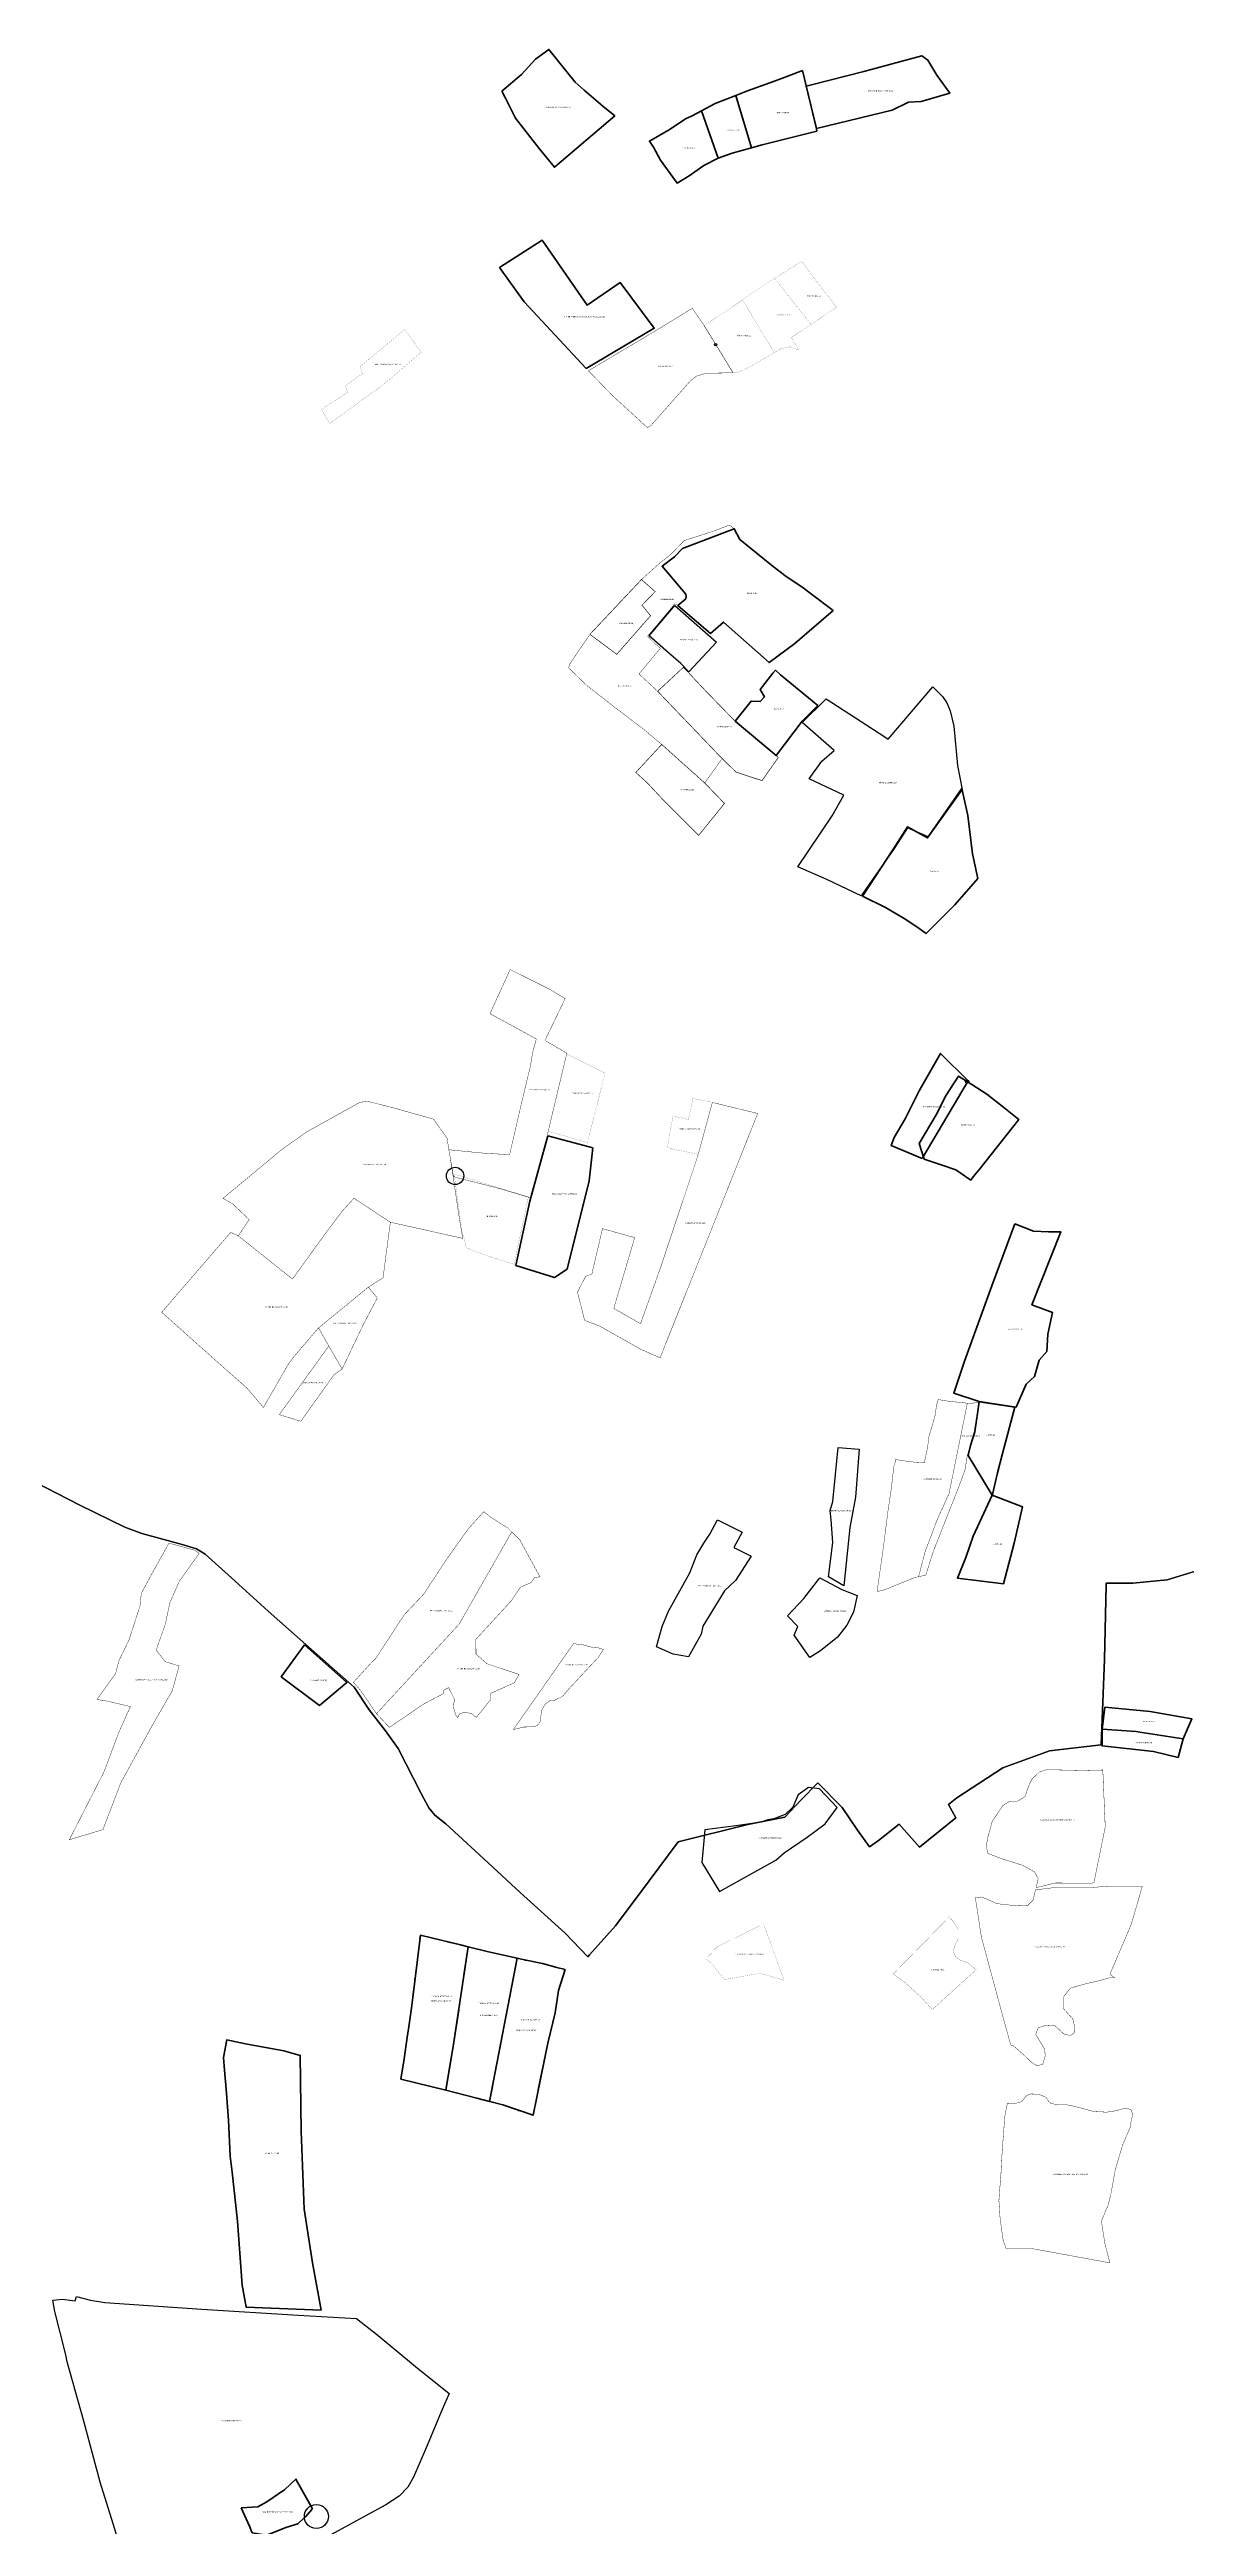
# Model space of a CAD drawing. Header units: metres. Extents: x 245125 to 394351, y 270578 to 4233311.
# Drawn here: x 268093 to 268980, y 4192723 to 4194654 of the extents above; entities that cross this region are included whole.
import ezdxf
from ezdxf.lldxf.tags import DXFTag

# ---------------------------------------------------------------- set-up
doc = ezdxf.new("R2010")
doc.units = ezdxf.units.M
for name, pattern in [('DASHDOT', [25.4, 12.7, -6.35, 0, -6.35]), ('Deck 03$0${ Rail Road }', [0]), ('SOLID_LINE', [0]), ('t-orio', [0.79, 0.5, -0.12, 0.05, -0.12])]:
    doc.linetypes.add(name, pattern=pattern)
for name, color, linetype in [('ASTOTA', 7, 'Continuous'), ('t-orio', 7, 't-orio'), ('topo2012', 144, 'Continuous'), ('topo2013', 66, 'Continuous'), ('topo2015', 137, 'Continuous'), ('topo2016', 36, 'Continuous'), ('topo2017', 2, 'Continuous'), ('topo2018', 5, 'Continuous'), ('topo2019', 6, 'Continuous'), ('topo2020', 3, 'Continuous'), ('topo2021', 4, 'Continuous'), ('topo2022', 30, 'Continuous')]:
    doc.layers.add(name, color=color, linetype=linetype)
doc.styles.get("Standard").update_dxf_attribs({"font": 'arial.ttf'})
tags = doc.linetypes.add('DASHDOT2', pattern=[0.5, 0.25, -0.125, 0, -0.125]).pattern_tags.tags
tags[10:11] = [DXFTag(74, 4), DXFTag(75, 0), DXFTag(340, '0'), DXFTag(46, 1.0), DXFTag(50, 0.0), DXFTag(44, 0.0), DXFTag(45, 0.0)]
tags[8:9] = [DXFTag(74, 4), DXFTag(75, 0), DXFTag(340, '0'), DXFTag(46, 1.0), DXFTag(50, 0.0), DXFTag(44, 0.0), DXFTag(45, 0.0)]
tags[6:7] = [DXFTag(74, 4), DXFTag(75, 0), DXFTag(340, '0'), DXFTag(46, 1.0), DXFTag(50, 0.0), DXFTag(44, 0.0), DXFTag(45, 0.0)]
tags[4:5] = [DXFTag(74, 4), DXFTag(75, 0), DXFTag(340, '0'), DXFTag(46, 1.0), DXFTag(50, 0.0), DXFTag(44, 0.0), DXFTag(45, 0.0)]
tags = doc.linetypes.add('DASHDOTX2', pattern=[2, 1, -0.5, 0, -0.5]).pattern_tags.tags
tags[10:11] = [DXFTag(74, 4), DXFTag(75, 0), DXFTag(340, '0'), DXFTag(46, 1.0), DXFTag(50, 0.0), DXFTag(44, 0.0), DXFTag(45, 0.0)]
tags[8:9] = [DXFTag(74, 4), DXFTag(75, 0), DXFTag(340, '0'), DXFTag(46, 1.0), DXFTag(50, 0.0), DXFTag(44, 0.0), DXFTag(45, 0.0)]
tags[6:7] = [DXFTag(74, 4), DXFTag(75, 0), DXFTag(340, '0'), DXFTag(46, 1.0), DXFTag(50, 0.0), DXFTag(44, 0.0), DXFTag(45, 0.0)]
tags[4:5] = [DXFTag(74, 4), DXFTag(75, 0), DXFTag(340, '0'), DXFTag(46, 1.0), DXFTag(50, 0.0), DXFTag(44, 0.0), DXFTag(45, 0.0)]
tags = doc.linetypes.add('HIDDEN', pattern=[0.375, 0.25, -0.125]).pattern_tags.tags
tags[6:7] = [DXFTag(74, 4), DXFTag(75, 0), DXFTag(340, '0'), DXFTag(46, 1.0), DXFTag(50, 0.0), DXFTag(44, 0.0), DXFTag(45, 0.0)]
tags[4:5] = [DXFTag(74, 4), DXFTag(75, 0), DXFTag(340, '0'), DXFTag(46, 1.0), DXFTag(50, 0.0), DXFTag(44, 0.0), DXFTag(45, 0.0)]

msp = doc.modelspace()

# ---------------------------------------------------------------- linework, layer by layer
at = {"color": 1}
msp.add_line((268586.9, 4194265), (268623.1, 4194278.6), dxfattribs=at)
msp.add_line((268762.3, 4194047.8), (268751.3, 4194030.7))
at = {"color": 137, "linetype": 'DASHDOTX2', "lineweight": 60, "ltscale": 5}
msp.add_lwpolyline([(268804.7, 4194077.8), (268778, 4194039.2), (268762.3, 4194047.8), (268751.3, 4194030.7), (268727.2, 4193993.8), (268745.1, 4193985.1), (268759.6, 4193976.3), (268769.6, 4193970), (268776.8, 4193964.7), (268799.1, 4193987.1), (268817.2, 4194007.6), (268813.1, 4194026.8), (268809.4, 4194056.7), (268804.7, 4194077.8), (268778, 4194039.2), (268762.3, 4194047.8), (268751.3, 4194030.7), (268727.2, 4193993.8)], dxfattribs=at)
at = {"color": 5, "linetype": 'ByBlock', "lineweight": 53, "ltscale": 5, "flags": 128}
msp.add_lwpolyline([(268367.2, 4193071.4), (268402.4, 4193062.8), (268408, 4193097), (268419.9, 4193174.6), (268412.7, 4193176.5), (268391.2, 4193181.5), (268382.5, 4193183.6), (268375.8, 4193128.9), (268374, 4193116), (268372.3, 4193103.8), (268370, 4193087.2)], close=True, dxfattribs=at)
at = {"color": 5, "linetype": 'DASHDOT', "lineweight": 53, "ltscale": 5, "flags": 128}
for points in [[(268367.2, 4193071.4), (268402.4, 4193062.8), (268408, 4193097), (268419.9, 4193174.6), (268412.7, 4193176.5), (268391.2, 4193181.5), (268382.5, 4193183.6), (268375.8, 4193128.9), (268374, 4193116), (268372.3, 4193103.8), (268370, 4193087.2)], [(268402.4, 4193062.8), (268408, 4193097), (268419.9, 4193174.6), (268435.7, 4193170.8), (268458, 4193165.7), (268436.4, 4193054.1), (268426.5, 4193056.6)]]:
    msp.add_lwpolyline(points, close=True, dxfattribs=at)
at = {"layer": 'ASTOTA', "color": 253, "linetype": 'HIDDEN', "ltscale": 300}
for points in [[(268081.7, 4193537.2), (268117.1, 4193519), (268152.2, 4193501.9), (268165.3, 4193497), (268196.8, 4193488.4), (268208, 4193484.9), (268214.8, 4193480.8), (268235.3, 4193462.3), (268263.9, 4193436.4), (268288.9, 4193414.3), (268330.9, 4193377.2), (268342.5, 4193359.5), (268355.2, 4193343), (268365.1, 4193329.2), (268383.1, 4193294.2), (268389.1, 4193283.1), (268393.8, 4193277.3), (268402.3, 4193270.4), (268431.9, 4193243.3), (268460.3, 4193217), (268495.4, 4193185.2), (268513.1, 4193166.8), (268514.4, 4193168.3), (268534.6, 4193190.9), (268560.9, 4193226.2), (268583.5, 4193256.5), (268637.9, 4193270.1), (268666.7, 4193275.8), (268679.2, 4193289), (268692.3, 4193302.5), (268711.3, 4193283.3), (268723.4, 4193265.5), (268732.8, 4193252.7), (268739.7, 4193257.6), (268755.8, 4193270.2), (268771.8, 4193252.3), (268800.1, 4193275.3), (268794.3, 4193285.5), (268800.9, 4193290.7), (268836.6, 4193314.2), (268873.1, 4193327.5), (268913.4, 4193332.1), (268915.9, 4193398.7), (268917.3, 4193456.6), (268917.3, 4193458.1), (268938.1, 4193458.2), (268964.7, 4193460.8), (268986.8, 4193467.6)], [(268986.8, 4193467.6), (268964.7, 4193460.8), (268938.1, 4193458.2), (268917.3, 4193458.1), (268917.3, 4193456.6), (268915.9, 4193398.7), (268913.4, 4193332.1), (268873.1, 4193327.5), (268836.6, 4193314.2), (268800.9, 4193290.7), (268794.3, 4193285.5), (268800.1, 4193275.3), (268771.8, 4193252.3), (268755.8, 4193270.2), (268739.7, 4193257.6), (268732.8, 4193252.7), (268723.4, 4193265.5), (268711.3, 4193283.3), (268692.3, 4193302.5), (268679.2, 4193289), (268666.7, 4193275.8), (268637.9, 4193270.1), (268583.5, 4193256.5), (268560.9, 4193226.2), (268534.6, 4193190.9), (268514.4, 4193168.3), (268513.1, 4193166.8), (268495.4, 4193185.2), (268460.3, 4193217), (268431.9, 4193243.3), (268402.3, 4193270.4), (268393.8, 4193277.3), (268389.1, 4193283.1), (268383.1, 4193294.2), (268365.1, 4193329.2), (268355.2, 4193343), (268342.5, 4193359.5), (268330.9, 4193377.2), (268288.9, 4193414.3), (268263.9, 4193436.4), (268235.3, 4193462.3), (268214.8, 4193480.8), (268208, 4193484.9), (268196.8, 4193488.4), (268165.3, 4193497), (268152.2, 4193501.9), (268117.1, 4193519), (268081.7, 4193537.2)], [(268081.7, 4193537.2), (268117.1, 4193519), (268152.2, 4193501.9), (268165.3, 4193497), (268196.8, 4193488.4), (268208, 4193484.9), (268214.8, 4193480.8), (268235.3, 4193462.3), (268263.9, 4193436.4), (268288.9, 4193414.3), (268330.9, 4193377.2), (268342.5, 4193359.5), (268355.2, 4193343), (268365.1, 4193329.2), (268383.1, 4193294.2), (268389.1, 4193283.1), (268393.8, 4193277.3), (268402.3, 4193270.4), (268431.9, 4193243.3), (268460.3, 4193217), (268495.4, 4193185.2), (268513.1, 4193166.8), (268514.4, 4193168.3), (268534.6, 4193190.9), (268560.9, 4193226.2), (268583.5, 4193256.5), (268637.9, 4193270.1), (268666.7, 4193275.8), (268679.2, 4193289), (268692.3, 4193302.5), (268711.3, 4193283.3), (268723.4, 4193265.5), (268732.8, 4193252.7), (268739.7, 4193257.6), (268755.8, 4193270.2), (268771.8, 4193252.3), (268800.1, 4193275.3), (268794.3, 4193285.5), (268800.9, 4193290.7), (268836.6, 4193314.2), (268873.1, 4193327.5), (268913.4, 4193332.1), (268915.9, 4193398.7), (268917.3, 4193456.6), (268917.3, 4193458.1), (268938.1, 4193458.2), (268964.7, 4193460.8), (268986.8, 4193467.6)]]:
    msp.add_lwpolyline(points, dxfattribs=at)
at = {"layer": 'topo2012', "color": 144, "linetype": 'HIDDEN', "lineweight": 40, "ltscale": 3}
msp.add_lwpolyline([(268773.7, 4193789.4), (268749.7, 4193799.4), (268751.9, 4193805.6), (268760.4, 4193820.1), (268771.4, 4193842.1), (268788.1, 4193871.2), (268809.6, 4193849.9), (268773.7, 4193789.4)], dxfattribs=at)
at = {"layer": 'topo2012', "color": 1}
msp.add_circle((268808.8, 4193849.3), 1.29, dxfattribs=at)
at = {"layer": 'topo2013', "color": 66, "linetype": 'DASHDOT2', "lineweight": 80, "ltscale": 5}
msp.add_lwpolyline([(268446.1, 4194621.5), (268461.3, 4194634.6), (268472.4, 4194646.5), (268482.7, 4194654), (268503.3, 4194628.5), (268510.2, 4194622.4), (268524.8, 4194609.8), (268534.1, 4194602.2), (268487, 4194562.2), (268475.2, 4194576.9), (268456.7, 4194600.4), (268448.9, 4194616)], close=True, dxfattribs=at)
at = {"layer": 'topo2015', "color": 137}
msp.add_line((268628, 4194130.2), (268640.3, 4194146), dxfattribs=at)
at = {"layer": 'topo2015', "color": 137, "linetype": 'HIDDEN', "lineweight": 40, "ltscale": 4}
for points in [[(268586.9, 4194265), (268623.1, 4194278.6), (268627.3, 4194280.3), (268631.7, 4194272), (268656.4, 4194251.9), (268666.7, 4194243.9), (268681, 4194234.2), (268686.3, 4194230.1), (268704.3, 4194216.6), (268674.4, 4194190.9), (268654.4, 4194175.9), (268618.9, 4194207.5), (268608.6, 4194198.7), (268583.2, 4194220.6), (268589.4, 4194225.7), (268589.8, 4194227.6), (268589.5, 4194229.3), (268571, 4194251.1), (268580.7, 4194258.3), (268586.9, 4194265), (268623.1, 4194278.6)], [(268659.3, 4194170.1), (268657.4, 4194167.8), (268647.5, 4194155.1), (268650.8, 4194149.2), (268647.4, 4194145.5), (268640.3, 4194146), (268628, 4194130.2), (268660, 4194103.4), (268680.2, 4194130.3), (268692.4, 4194142.5), (268663.3, 4194166.4), (268659.3, 4194170.1)]]:
    msp.add_lwpolyline(points, dxfattribs=at)
at = {"layer": 'topo2015', "color": 137, "linetype": 'DASHDOTX2', "lineweight": 60, "ltscale": 5}
msp.add_lwpolyline([(268776.8, 4193964.7), (268769.6, 4193970), (268759.6, 4193976.3), (268745.1, 4193985.1), (268727.2, 4193993.8), (268751.3, 4194030.7), (268762.3, 4194047.8), (268778, 4194039.2), (268804.7, 4194077.8), (268809.4, 4194056.7), (268813.1, 4194026.8), (268817.2, 4194007.6), (268799.1, 4193987.1), (268776.8, 4193964.7)], dxfattribs=at)
at = {"layer": 'topo2015', "color": 137, "linetype": 'DASHDOT2', "lineweight": 60, "ltscale": 7}
msp.add_lwpolyline([(268914.2, 4193344.4), (268914, 4193331.3), (268954.2, 4193326.8), (268973.3, 4193322.3), (268977.2, 4193336.7), (268943.4, 4193342), (268940.6, 4193342.4), (268914.2, 4193344.4)], dxfattribs=at)
at = {"layer": 'topo2016', "color": 36, "lineweight": 40}
msp.add_lwpolyline([(268444.2, 4194484), (268477.4, 4194505.2), (268512.5, 4194454.7), (268538.4, 4194472.2), (268564.8, 4194436.6), (268511.9, 4194405.3), (268463.4, 4194457.3), (268444.2, 4194484)], dxfattribs=at)
at = {"layer": 'topo2016', "color": 36, "linetype": 'HIDDEN', "lineweight": 40, "ltscale": 4}
msp.add_lwpolyline([(268292.1, 4193410.1), (268274, 4193385.2), (268303.9, 4193362.9), (268325.3, 4193380.6), (268292.1, 4193410.1)], dxfattribs=at)
at = {"layer": 'topo2016', "color": 36, "linetype": 'SOLID_LINE'}
msp.add_polyline3d([(268292.5, 4193409.8, 70.1), (268292.1, 4193410.1, 70.1), (268292.1, 4193410.1, 70.1), (268274, 4193385.2, 69.5), (268303.9, 4193362.9, 70.3), (268325.3, 4193380.6, 70.6), (268324.8, 4193381, 70.6)], dxfattribs=at)
msp.add_polyline3d([(268292.1, 4193410.1, 70.1), (268274, 4193385.2, 69.5), (268303.9, 4193362.9, 70.3), (268325.3, 4193380.6, 70.6), (268292.1, 4193410.1, 70.1)], close=True, dxfattribs=at)
at = {"layer": 'topo2017', "color": 2, "linetype": 'DASHDOT', "lineweight": 53, "ltscale": 5, "flags": 128}
msp.add_lwpolyline([(268367.2, 4193071.4), (268402.4, 4193062.8), (268426.5, 4193056.6), (268446.7, 4193051.3), (268470.4, 4193043.3), (268481.8, 4193099.4), (268487.5, 4193123.1), (268490.3, 4193140.6), (268495.3, 4193156.9), (268489, 4193158.4), (268477.7, 4193161.7), (268463.6, 4193164.4), (268435.7, 4193170.8), (268419.9, 4193174.6), (268412.7, 4193176.5), (268391.2, 4193181.5), (268382.5, 4193183.6), (268375.8, 4193128.9), (268374, 4193116), (268372.3, 4193103.8), (268370, 4193087.2)], close=True, dxfattribs=at)
at = {"layer": 'topo2018', "color": 5, "linetype": 'DASHDOT2', "lineweight": 60, "ltscale": 0.3}
for points in [[(268775.4, 4193788.8), (268789.3, 4193784.1), (268800, 4193780.5), (268811.6, 4193772.5), (268813.6, 4193775.1), (268818.7, 4193781.2), (268849, 4193819.7), (268837.4, 4193829), (268824.2, 4193839.5), (268812.6, 4193846.9), (268802.1, 4193853.6), (268792.5, 4193838.6), (268784.6, 4193823.3), (268771.5, 4193800.9)], [(268305.1, 4192891.2), (268246.7, 4192893.6), (268243.6, 4192910.9), (268240, 4192960.6), (268235.8, 4192998.9), (268234.3, 4193011.5), (268232.9, 4193039.4), (268231.2, 4193063.5), (268229.7, 4193078.4), (268228.9, 4193088.2), (268231.6, 4193102), (268246.2, 4193099), (268276.1, 4193093.6), (268288.8, 4193089.9), (268289.5, 4193031), (268291.8, 4192970.1), (268298.4, 4192928.2), (268303.7, 4192899.8)], [(268242.7, 4192737.3), (268249.4, 4192722.8), (268251, 4192718.1), (268251.4, 4192717.7), (268262.7, 4192715.9), (268277.7, 4192721.8), (268287, 4192724.8), (268288.1, 4192725.7), (268293.3, 4192730.4), (268297.8, 4192736), (268298.4, 4192736.4), (268285.5, 4192759.6), (268276.8, 4192751.5), (268262.9, 4192741.9), (268255.9, 4192738)]]:
    msp.add_lwpolyline(points, close=True, dxfattribs=at)
at = {"layer": 'topo2018', "color": 5, "linetype": 'DASHDOT2', "lineweight": 60, "ltscale": 5, "flags": 128}
for points in [[(268845.9, 4193738.4), (268860.5, 4193732.5), (268872.3, 4193732.2), (268881.9, 4193732), (268859.3, 4193675.3), (268875.4, 4193669.2), (268871.7, 4193652.2), (268871, 4193638.9), (268864.9, 4193632.1), (268861.3, 4193619.4), (268854.8, 4193613.3), (268847, 4193595.3), (268818.3, 4193599.7), (268798.4, 4193606.2), (268806.7, 4193631.2), (268828.1, 4193689.9)], [(268809.5, 4193557.7), (268811.5, 4193565.4), (268814.9, 4193576.2), (268818.1, 4193599.5), (268846, 4193595.5), (268836.5, 4193559.4), (268832.6, 4193544.3), (268828.6, 4193527.2), (268828.4, 4193526.7)], [(268828.4, 4193526.7), (268852.1, 4193517.6), (268845.5, 4193489.3), (268837.1, 4193457.7), (268801.2, 4193462.1), (268807.9, 4193478.2), (268813.4, 4193494.9)]]:
    msp.add_lwpolyline(points, close=True, dxfattribs=at)
at = {"layer": 'topo2018', "color": 5, "const_width": 0.3, "flags": 128}
msp.add_lwpolyline([(268186.5, 4193489.4), (268207, 4193483.7), (268210, 4193481.4), (268194.4, 4193459.3), (268187.2, 4193442.9), (268183.7, 4193426.4), (268176.5, 4193406), (268183.4, 4193397.1), (268194.4, 4193393.6), (268189, 4193374.1), (268173.7, 4193347.7), (268163.9, 4193329.8), (268151.4, 4193307), (268149, 4193302.7), (268135, 4193266), (268108.8, 4193258.1), (268135.6, 4193310.6), (268136.7, 4193313.4), (268147.7, 4193342.6), (268156.4, 4193361.9), (268138.9, 4193366.1), (268130.3, 4193367.5), (268139.6, 4193380.3), (268144.9, 4193387.8), (268147.5, 4193397.7), (268155.4, 4193414.1), (268164, 4193440.7), (268164.9, 4193450.2), (268172.9, 4193465)], close=True, dxfattribs=at)
at = {"layer": 'topo2018', "color": 5, "linetype": 'Deck 03$0${ Rail Road }', "lineweight": 53, "ltscale": 5, "flags": 128}
msp.add_lwpolyline([(268367.2, 4193071.4), (268402.4, 4193062.8), (268426.5, 4193056.6), (268446.7, 4193051.3), (268470.4, 4193043.3), (268481.8, 4193099.4), (268487.5, 4193123.1), (268490.3, 4193140.6), (268495.3, 4193156.9), (268489, 4193158.4), (268477.7, 4193161.7), (268463.6, 4193164.4), (268435.7, 4193170.8), (268419.9, 4193174.6), (268412.7, 4193176.5), (268391.2, 4193181.5), (268382.5, 4193183.6), (268375.8, 4193128.9), (268374, 4193116), (268372.3, 4193103.8), (268370, 4193087.2)], close=True, dxfattribs=at)
at = {"layer": 'topo2018', "color": 5, "linetype": 'Continuous', "lineweight": 53, "ltscale": 5, "flags": 128}
msp.add_lwpolyline([(268402.4, 4193062.8), (268408, 4193097), (268419.9, 4193174.6), (268435.7, 4193170.8), (268458, 4193165.7), (268436.4, 4193054.1), (268426.5, 4193056.6)], close=True, dxfattribs=at)
at = {"layer": 'topo2018', "color": 1}
msp.add_circle((268301.4, 4192730.4), 9.36, dxfattribs=at)
at = {"layer": 'topo2019', "color": 6, "lineweight": 70, "flags": 128}
for points in [[(268683.4, 4194625.4), (268686.4, 4194626.1), (268728.3, 4194636.8), (268731.2, 4194637.5), (268773.4, 4194649.1), (268778.2, 4194645.7), (268785.3, 4194633.9), (268795.2, 4194620), (268772.9, 4194613.4), (268763.2, 4194613), (268750.3, 4194606.8), (268691.3, 4194592.4), (268684.6, 4194620.2)], [(268482, 4193807), (268516.9, 4193797.6), (268514.1, 4193771.9), (268497, 4193703.1), (268487, 4193696.6), (268456.9, 4193705.9), (268467.8, 4193755.9)]]:
    msp.add_lwpolyline(points, close=True, dxfattribs=at)
at = {"layer": 'topo2019', "color": 6, "lineweight": 60, "flags": 128}
for points in [[(268680.5, 4194637.6), (268691.3, 4194592.2), (268691.6, 4194590.4), (268648.9, 4194579.6), (268640.7, 4194577.3), (268628.6, 4194618.2), (268628.6, 4194618.2), (268637.6, 4194621.7), (268655.1, 4194628.1), (268666.9, 4194632.5), (268680.5, 4194637.6)], [(268601.8, 4194606.2), (268614.7, 4194569.2), (268603.5, 4194563.5), (268592.2, 4194555.5), (268582.7, 4194549.9), (268569.7, 4194567.8), (268564.4, 4194577.8), (268561.1, 4194582.6), (268569.1, 4194587.2), (268577.4, 4194592), (268589.3, 4194599.9), (268594.5, 4194602.2), (268601.8, 4194606.2)], [(268628.6, 4194618.2), (268640.7, 4194577.3), (268625.7, 4194573.1), (268614.7, 4194569.2), (268614.7, 4194569.2), (268601.8, 4194606.2), (268601.8, 4194606.2), (268601.8, 4194606.2), (268601.8, 4194606.2), (268612.4, 4194611.9), (268628.6, 4194618.2)]]:
    msp.add_lwpolyline(points, dxfattribs=at)
at = {"layer": 'topo2019', "color": 6, "ltscale": 2, "const_width": 0.1}
msp.add_lwpolyline([(268658.7, 4194475.6), (268679.8, 4194488.7), (268705.1, 4194455.3), (268707, 4194452.9), (268687, 4194439.7), (268658.7, 4194475.6)], dxfattribs=at)
for points in [[(268633.7, 4194458.9), (268658.7, 4194475.6), (268687, 4194439.7), (268671.8, 4194429.5), (268677.5, 4194419.8), (268673.1, 4194421.3), (268670.6, 4194422.2), (268663.5, 4194420.7), (268662.3, 4194419.9), (268658.5, 4194417.7)], [(268603.6, 4194438.6), (268632.5, 4194458), (268633.7, 4194458.9), (268658.5, 4194417.7), (268639.2, 4194406.4), (268630.5, 4194402.3), (268626.3, 4194401.7)]]:
    msp.add_lwpolyline(points, close=True, dxfattribs=at)
at = {"layer": 'topo2019', "color": 6, "linetype": 't-orio', "lineweight": 40, "ltscale": 5, "const_width": 0.3}
msp.add_lwpolyline([(268513.5, 4194403.5), (268566.1, 4194434.8), (268594.5, 4194452.2), (268604, 4194438.5), (268626.4, 4194401.9), (268605.4, 4194401.6), (268598, 4194399.4), (268593.2, 4194395.8), (268562, 4194360.5), (268559.4, 4194359.3), (268532.5, 4194383.9)], close=True, dxfattribs=at)
at = {"layer": 'topo2019', "color": 6, "ltscale": 2, "const_width": 0.1, "flags": 128}
msp.add_lwpolyline([(268370.4, 4194435.7), (268335.7, 4194407), (268337.2, 4194401.2), (268324.2, 4194392), (268325.8, 4194386.6), (268305.4, 4194373.5), (268311.8, 4194362.1), (268338.9, 4194382.2), (268353.9, 4194392.8), (268383.1, 4194418)], close=True, dxfattribs=at)
at = {"layer": 'topo2019', "color": 6, "ltscale": 5}
for points, const_width in [([(268623.5, 4194283.2), (268627.3, 4194280.3), (268623.1, 4194278.6), (268586.9, 4194265), (268580.7, 4194258.3), (268571, 4194251.1), (268589.5, 4194229.3), (268589.8, 4194227.6), (268589.4, 4194225.7), (268583.2, 4194220.6), (268580.9, 4194221.7), (268559.7, 4194196.6), (268565, 4194191.1), (268569.7, 4194187.2), (268553, 4194167.1), (268567.5, 4194153.6), (268617.8, 4194101.1), (268604.2, 4194082.1), (268570.7, 4194112.1), (268556.9, 4194123.7), (268531.6, 4194143), (268512.4, 4194158), (268498.3, 4194171.6), (268498.5, 4194174.2), (268514.7, 4194198), (268535.6, 4194182.4), (268562, 4194212.5), (268555.3, 4194220.7), (268565.6, 4194231.3), (268554.9, 4194240.7), (268568.9, 4194253.3), (268578.1, 4194260.6), (268588.2, 4194271.1), (268610.1, 4194278.1)], 0.3), ([(268554.9, 4194240.7), (268565.6, 4194231.3), (268555.3, 4194220.7), (268562, 4194212.5), (268535.6, 4194182.4), (268514.7, 4194198), (268554.9, 4194240.7)], 0.5), ([(268587.6, 4194172.3), (268605.7, 4194153.1), (268628, 4194130.2), (268661.6, 4194102), (268661.6, 4194102), (268648.9, 4194083.9), (268628.6, 4194090.6), (268617.8, 4194101.1), (268567.5, 4194153.6)], 0.5), ([(268570.7, 4194112.1), (268604.2, 4194082.1), (268619.6, 4194066.1), (268599.5, 4194041.2), (268572.3, 4194068.4), (268559.3, 4194082.3), (268550.5, 4194090.3), (268570.7, 4194112.1)], 0.5)]:
    msp.add_lwpolyline(points, close=True, dxfattribs=dict(at, const_width=const_width))
at = {"layer": 'topo2019', "color": 6, "linetype": 'ByBlock', "ltscale": 2}
msp.add_lwpolyline([(268591.9, 4194168.7), (268585.5, 4194175.3), (268576.1, 4194183.5), (268561, 4194196.8), (268581, 4194220.4), (268613.5, 4194191.8)], close=True, dxfattribs=at)
at = {"layer": 'topo2019', "color": 6, "ltscale": 2}
for points in [[(268782.1, 4194157.1), (268789.6, 4194149.4), (268793.1, 4194144.5), (268795.6, 4194138.3), (268798.4, 4194126.4), (268801.4, 4194095.7), (268805, 4194077), (268778.4, 4194040), (268762.3, 4194047.2), (268752, 4194031.1), (268726.2, 4193994.2), (268699.5, 4194006.7), (268676.8, 4194016.6), (268703.7, 4194056.6), (268712.7, 4194072.6), (268685.7, 4194085.3), (268695.6, 4194099), (268705.2, 4194107.5), (268680.3, 4194129.3), (268699, 4194147.6), (268744.7, 4194118), (268747.3, 4194116.2)], [(268700.6, 4193463.1), (268704, 4193489.9), (268702.8, 4193507.5), (268702.1, 4193514.7), (268704.2, 4193521.8), (268708.3, 4193564), (268724.7, 4193562.6), (268721.7, 4193525.2), (268717.3, 4193501.5), (268712.7, 4193456.1)], [(268614.3, 4193507.6), (268633.4, 4193497.9), (268627, 4193486.1), (268640.4, 4193479.2), (268628.2, 4193460.3), (268619.6, 4193452.3), (268602.7, 4193424.6), (268601.4, 4193418.5), (268591.6, 4193400.8), (268579.5, 4193402.9), (268566.7, 4193408.6), (268571.1, 4193424.3), (268575.9, 4193436.4), (268592.5, 4193466.3), (268598, 4193480.2), (268603.6, 4193489.4), (268608.2, 4193496.3), (268614.3, 4193507.6)], [(268686.2, 4193400.1), (268673.9, 4193417.7), (268676.8, 4193424.5), (268668.7, 4193432.8), (268681.5, 4193446.3), (268694, 4193462.3), (268711, 4193453.1), (268723, 4193448.5), (268720.1, 4193435.5), (268715, 4193425.3), (268707.7, 4193416.1), (268694.6, 4193405.4)], [(268604.2, 4193265.8), (268601.9, 4193240.3), (268615.8, 4193217.8), (268659.7, 4193242.1), (268666.1, 4193248), (268684, 4193260), (268698.2, 4193270.4), (268707.4, 4193283.2), (268693.6, 4193297.8), (268685, 4193298.8), (268685, 4193298.8), (268677.1, 4193293.2), (268672.9, 4193283.6), (268667, 4193277.7), (268658.1, 4193274.3), (268653.4, 4193273.6), (268648.1, 4193271.9), (268628.4, 4193268.9)]]:
    msp.add_lwpolyline(points, close=True, dxfattribs=at)
at = {"layer": 'topo2019', "color": 6, "lineweight": 30, "const_width": 0.3}
msp.add_lwpolyline([(268452.5, 4193936.6), (268483.1, 4193921.4), (268495.4, 4193914), (268480.3, 4193882.7), (268480.4, 4193880.9), (268496.7, 4193871.4), (268482, 4193809.8), (268481.3, 4193806.9), (268468.8, 4193758.5), (268445.5, 4193765.5), (268408.4, 4193775.1), (268404.7, 4193796.1), (268432.3, 4193793.4), (268452.1, 4193792.3), (268461.1, 4193831.3), (268468.4, 4193861.8), (268469.9, 4193871.3), (268472.9, 4193882.5), (268456.8, 4193891.3), (268439.6, 4193900.7), (268436.8, 4193902.2)], close=True, dxfattribs=at)
at = {"layer": 'topo2019', "color": 6, "ltscale": 20}
for points, const_width in [([(268496.6, 4193870.8), (268526.5, 4193855.9), (268512.8, 4193801.7), (268482.2, 4193810.6)], 0.1), ([(268840.2, 4193052.7), (268845.3, 4193052.1), (268851.5, 4193054), (268855.1, 4193058.7), (268858.5, 4193059.9), (268864.6, 4193059.7), (268870.5, 4193057.2), (268872.1, 4193054.3), (268874.3, 4193052.4), (268879.4, 4193051.6), (268885.1, 4193051.7), (268893.3, 4193050.1), (268907.4, 4193046.2), (268917.7, 4193045.7), (268925.5, 4193046.9), (268931.5, 4193048.7), (268936.5, 4193047.9), (268937.9, 4193043.9), (268936.2, 4193036.6), (268936.6, 4193035.3), (268930, 4193020), (268924.4, 4193001.2), (268921.1, 4192982.9), (268918.7, 4192973), (268913.5, 4192960.8), (268916.1, 4192943.9), (268920.1, 4192928.2), (268858.5, 4192939.5), (268839.2, 4192939.5), (268836.9, 4192945.7), (268834.5, 4192963), (268833.6, 4192976.9), (268835.2, 4192998.1), (268836, 4193012.8), (268838.2, 4193042.7)], 0.3)]:
    msp.add_lwpolyline(points, close=True, dxfattribs=dict(at, const_width=const_width))
at = {"layer": 'topo2019', "color": 6}
for points, const_width in [([(268240.5, 4193729), (268249.1, 4193741.7), (268236.1, 4193753.9), (268228.6, 4193758.2), (268275, 4193796.7), (268294, 4193810.1), (268335.4, 4193833.1), (268341.6, 4193833.8), (268349.3, 4193831.9), (268361.7, 4193828.7), (268392.7, 4193820), (268403.3, 4193805.2), (268405.8, 4193789.6), (268407.4, 4193779.8), (268413, 4193741.7), (268415.6, 4193727), (268359.1, 4193739.6), (268330.7, 4193758.3), (268322.1, 4193748.9), (268307.7, 4193729.8), (268282.8, 4193695.3)], 0.3), ([(268595, 4193836.1), (268598.2, 4193835.4), (268604.9, 4193834.3), (268610.2, 4193832.9), (268608, 4193825), (268605, 4193813.9), (268599.2, 4193792.6), (268579.4, 4193796.6), (268575.1, 4193798), (268575.9, 4193802.3), (268579.5, 4193822.5), (268591.5, 4193819.7)], 0.1), ([(268359.1, 4193739.6), (268353.4, 4193696.3), (268342, 4193689), (268303.1, 4193657.2), (268284.2, 4193635.2), (268279.5, 4193628.8), (268260.1, 4193595.1), (268247.6, 4193610), (268231.5, 4193624.2), (268180.8, 4193669.4), (268227.2, 4193723.1), (268234.6, 4193731.7), (268240.5, 4193729), (268282.8, 4193695.3), (268307.7, 4193729.8), (268322.1, 4193748.9), (268330.7, 4193758.3)], 0.3), ([(268342, 4193689), (268348.9, 4193680.5), (268338, 4193659.8), (268326.9, 4193636.5), (268321.5, 4193625.2), (268321.5, 4193625.2), (268311.1, 4193643.1), (268303.1, 4193657.2)], 0.3)]:
    msp.add_lwpolyline(points, close=True, dxfattribs=dict(at, const_width=const_width))
at = {"layer": 'topo2019', "color": 6, "lineweight": 30, "ltscale": 2, "const_width": 0.3}
msp.add_lwpolyline([(268610.2, 4193833), (268645.5, 4193824.4), (268613.7, 4193744.6), (268580.3, 4193661.2), (268569.4, 4193633.9), (268566.4, 4193635.2), (268554.4, 4193640.5), (268522.5, 4193658.5), (268510.6, 4193663.1), (268505, 4193685.1), (268511.4, 4193697.5), (268516.2, 4193699.1), (268524.5, 4193734.6), (268549.6, 4193727.6), (268533.3, 4193672.4), (268554.2, 4193660.5), (268569.7, 4193704.1), (268598.8, 4193791.2)], close=True, dxfattribs=at)
at = {"layer": 'topo2019', "color": 6, "lineweight": 50, "const_width": 0.1}
msp.add_lwpolyline([(268408.9, 4193777.2), (268463.8, 4193760.2), (268466.7, 4193759.4), (268455.6, 4193706.8), (268433.9, 4193713.6), (268418.5, 4193719.6), (268415, 4193732.7), (268411.4, 4193757.7)], close=True, dxfattribs=at)
at = {"layer": 'topo2019', "color": 6, "const_width": 0.3}
msp.add_lwpolyline([(268321.5, 4193625.2), (268315.1, 4193620.6), (268315.1, 4193620.6), (268289.3, 4193584.4), (268272.5, 4193589.6), (268311.1, 4193643.1), (268321.5, 4193625.2), (268321.5, 4193625.2)], dxfattribs=at)
at = {"layer": 'topo2019', "color": 6, "linetype": 't-orio', "ltscale": 4, "const_width": 0.3}
for points in [[(268431.9, 4193513.9), (268436.9, 4193509.9), (268450.3, 4193501.4), (268453.7, 4193498.1), (268412.8, 4193426.3), (268348.3, 4193356.4), (268335.9, 4193374.4), (268330.4, 4193380.9), (268343.9, 4193395.8), (268347.6, 4193399.3), (268369.9, 4193433.5), (268385.1, 4193449.6), (268402.8, 4193476.5), (268419.9, 4193500.6)], [(268453.7, 4193498.1), (268460.1, 4193491.8), (268475.7, 4193463.2), (268471.5, 4193462.4), (268469, 4193458.8), (268469, 4193458.7), (268460.7, 4193455.2), (268453.2, 4193444.2), (268425.8, 4193414.4), (268425.9, 4193402.8), (268434.5, 4193395.3), (268459.5, 4193387), (268455.8, 4193380.5), (268437.2, 4193372.2), (268437.1, 4193367), (268426.1, 4193353.5), (268422.4, 4193356.4), (268417.4, 4193357.6), (268413.1, 4193356.4), (268411.6, 4193353.4), (268410, 4193355.4), (268408, 4193362.9), (268409.4, 4193367.1), (268404.5, 4193376.7), (268401, 4193375), (268400.2, 4193371.9), (268385.3, 4193364.1), (268358.4, 4193345.7), (268348.3, 4193356.4), (268348.3, 4193356.4), (268412.8, 4193426.3)], [(268501.9, 4193411), (268509.6, 4193410), (268515.5, 4193408.4), (268520.6, 4193408), (268525.3, 4193406.4), (268521, 4193400.1), (268498.9, 4193376.4), (268493.4, 4193369.9), (268487.1, 4193366.8), (268484.1, 4193367), (268479.8, 4193363.8), (268477, 4193359), (268476.3, 4193352.5), (268475.8, 4193349.9), (268473.5, 4193347), (268469.3, 4193346.1), (268463.2, 4193346), (268455.3, 4193344.1), (268455, 4193344.1), (268458.1, 4193348.4), (268474.4, 4193371.7), (268501.9, 4193411)]]:
    msp.add_lwpolyline(points, close=True, dxfattribs=at)
at = {"layer": 'topo2019', "color": 6, "linetype": 'DASHDOT2', "lineweight": 60, "ltscale": 7}
msp.add_lwpolyline([(268916.2, 4193361.5), (268914.2, 4193344.4), (268940.6, 4193342.4), (268943.4, 4193342), (268977.2, 4193336.7), (268984.1, 4193352.3), (268951.4, 4193358)], close=True, dxfattribs=at)
at = {"layer": 'topo2019', "color": 6, "lineweight": 30, "ltscale": 35, "const_width": 0.3}
msp.add_lwpolyline([(268862.6, 4193220.8), (268867.2, 4193221.9), (268877.7, 4193224.4), (268905, 4193224.2), (268907.7, 4193224.5), (268909.1, 4193231.7), (268916.5, 4193268), (268914.6, 4193312.5), (268909.8, 4193312.4), (268909.8, 4193312.4), (268909.8, 4193312.4), (268909.8, 4193312.4), (268898.8, 4193312.1), (268886.5, 4193312.4), (268870.5, 4193312.7), (268865.2, 4193311), (268859.5, 4193305.5), (268857.6, 4193301.7), (268855.9, 4193297.8), (268854.1, 4193291.8), (268847.9, 4193288.1), (268842.3, 4193288.2), (268838.6, 4193286), (268836.8, 4193284.9), (268828.4, 4193272.5), (268824.9, 4193259.7), (268823.7, 4193253.2), (268824.5, 4193249.6), (268824.9, 4193247.5), (268835, 4193243.6), (268842.5, 4193241.2), (268852, 4193238.2), (268859.4, 4193234.1), (268861.5, 4193232.9), (268864.2, 4193227.8)], close=True, dxfattribs=at)
at = {"layer": 'topo2019', "color": 6, "ltscale": 30, "const_width": 0.3}
msp.add_lwpolyline([(268815.2, 4193212.9), (268819.8, 4193213.5), (268823.3, 4193212.2), (268832, 4193208.3), (268847.1, 4193206.6), (268856.2, 4193207), (268860.3, 4193211.1), (268862.1, 4193219), (268877.4, 4193220.9), (268906.2, 4193220.9), (268920.6, 4193222), (268945.4, 4193222), (268942.2, 4193210.7), (268936.7, 4193191.9), (268929.5, 4193175.1), (268920.2, 4193153.3), (268923.9, 4193150.4), (268919.7, 4193150.4), (268910.3, 4193147.9), (268901.7, 4193145.9), (268889.3, 4193142.4), (268884, 4193135.6), (268883.9, 4193126.5), (268891.2, 4193118.4), (268892.6, 4193112.3), (268892.3, 4193107.6), (268889.3, 4193105.4), (268884.2, 4193106.7), (268877.2, 4193113.1), (268870.6, 4193113.5), (268864.2, 4193111.5), (268862.3, 4193106.3), (268865, 4193101.8), (268869.3, 4193094.6), (268869.7, 4193089.7), (268867.8, 4193083.1), (268863.2, 4193081.9), (268861.8, 4193082.8), (268859.2, 4193084.4), (268853.5, 4193089.9), (268844.9, 4193097.4), (268844.9, 4193097.4), (268842.8, 4193097.9), (268820, 4193181.8)], close=True, dxfattribs=at)
at = {"layer": 'topo2019', "color": 6, "ltscale": 2}
msp.add_lwpolyline([(268147.9, 4192708.8), (268143, 4192724.6), (268132.8, 4192757.1), (268120.1, 4192804.7), (268107, 4192851), (268106.2, 4192856.5), (268097.4, 4192890.4), (268095.9, 4192899.2), (268103.2, 4192899.9), (268113.3, 4192898.7), (268114.4, 4192902), (268125.3, 4192899.2), (268136.5, 4192897.4), (268212.1, 4192892), (268287.2, 4192887.5), (268332.6, 4192884.9), (268349.7, 4192871.5), (268378.6, 4192847.5), (268405, 4192826.3), (268399.6, 4192813.8), (268387, 4192783.9), (268377.1, 4192761.1), (268372.8, 4192753.3), (268366.1, 4192746.4), (268355.6, 4192739.6), (268312.3, 4192715.8)], dxfattribs=at)
at = {"layer": 'topo2019', "color": 1}
for centre, radius in [((268683.5, 4194625), 0.196), ((268612.7, 4194423.9), 0.934), ((268409.6, 4193775.7), 6.76)]:
    msp.add_circle(centre, radius, dxfattribs=at)
at = {"layer": 'topo2020', "color": 3, "ltscale": 15, "const_width": 0.15}
msp.add_lwpolyline([(268751.2, 4193153.4), (268794.8, 4193197.9), (268797.8, 4193194.7), (268802, 4193188), (268802, 4193181.5), (268800, 4193177.1), (268797.9, 4193171.7), (268799.6, 4193167.2), (268802.8, 4193164.6), (268809.7, 4193162), (268815.8, 4193156.7), (268781.6, 4193125.7), (268772.4, 4193135.9), (268759.5, 4193147.5)], close=True, dxfattribs=at)
at = {"layer": 'topo2021', "color": 4, "const_width": 0.3}
msp.add_lwpolyline([(268738.6, 4193451.6), (268743.4, 4193485.2), (268747.1, 4193514.4), (268749.6, 4193531.4), (268751.7, 4193549.2), (268752.8, 4193552.6), (268753, 4193555), (268755.1, 4193554.3), (268759.9, 4193553.5), (268767.8, 4193552.5), (268775.4, 4193552.1), (268778, 4193564), (268779.1, 4193573), (268782, 4193582.3), (268784.1, 4193590.2), (268784.9, 4193597), (268786.3, 4193601.3), (268793.8, 4193600.1), (268807.9, 4193598.6), (268809, 4193598.6), (268794.7, 4193528), (268785.3, 4193507.2), (268775.9, 4193482.3), (268771, 4193463.2), (268767.8, 4193462.5), (268744.2, 4193452.9)], close=True, dxfattribs=at)
msp.add_lwpolyline([(268776.6, 4193464.5), (268782.5, 4193483.1), (268799.3, 4193525.7), (268802.6, 4193534.1), (268807.2, 4193546.6), (268808.8, 4193557), (268810.4, 4193563.2), (268814, 4193573.7), (268814.7, 4193579.4), (268818.2, 4193599), (268812.2, 4193598.5), (268809, 4193598.6), (268794.7, 4193528), (268785.3, 4193507.2), (268775.9, 4193482.3), (268771, 4193463.2), (268776.6, 4193464.5)], dxfattribs=at)
at = {"layer": 'topo2022', "color": 30, "linetype": 't-orio', "ltscale": 2, "const_width": 0.1}
msp.add_lwpolyline([(268605.2, 4193165.2), (268614.3, 4193174.8), (268650.1, 4193192.5), (268666.1, 4193148.6), (268647.5, 4193154), (268619.7, 4193149.1), (268608.7, 4193162.4)], close=True, dxfattribs=at)

# ---------------------------------------------------------------- texts
at = {"layer": 't-orio', "color": 6, "lineweight": 80, "ltscale": 20, "insert": (268536.6, 4194158.3), "char_height": 1, "width": 4.974, "attachment_point": 1}
msp.add_mtext('ΚΑΡΑΜΑΝΟΣ-19', dxfattribs=at)
at = {"layer": 'topo2012', "color": 144, "lineweight": 80, "ltscale": 20, "insert": (268774, 4193830.1), "char_height": 1, "width": 8.913, "attachment_point": 1}
msp.add_mtext('ΝΤΑΝΑΣΗΣ-12(ορθογωνιες)', dxfattribs=at)
at = {"layer": 'topo2013', "color": 66, "lineweight": 80, "ltscale": 20, "insert": (268480, 4194609.5), "char_height": 1, "width": 23.582, "attachment_point": 1}
msp.add_mtext('ΚΑΝΕΛΛΟΠΟΥΛΟΣ ΑΥΓΕΙΟ-13', dxfattribs=at)
at = {"layer": 'topo2015', "color": 137, "lineweight": 80, "ltscale": 20, "char_height": 1, "attachment_point": 1}
for s, insert, width in [('ΡΑΛΛΗΣ-15', (268637.1, 4194230.5), 4.974), ('ΡΑΛΛΗΣ-15', (268658.5, 4194140.2), 4.974), ('ΡΑΛΛΗΣ-15', (268779.1, 4194013.7), 4.974), ('ΚΟΥΤΡΟΥΜΠΗΣ-15', (268940.1, 4193334.2), 11.366)]:
    msp.add_mtext(s, dxfattribs=dict(at, insert=insert, width=width))
at = {"layer": 'topo2016', "color": 36, "lineweight": 35, "ltscale": 25, "char_height": 1, "attachment_point": 1}
for s, insert, width in [('ΠΑΠΑΠΑΝΑΓΙΩΤΟΠΟΥΛΟΣ ΚΟΥΡΚΟΥΖΕΛΗΣ-16', (268495, 4194446.2), 38.095), ('ΣΙΑΧΑΜΗΣ ΛΑΜΠΗΣ-16', (268296.5, 4193382.8), 18.106)]:
    msp.add_mtext(s, dxfattribs=dict(at, insert=insert, width=width))
at = {"layer": 'topo2017', "color": 2, "char_height": 1, "width": 17.175, "attachment_point": 1}
for insert in [(268391, 4193132.8), (268427.8, 4193121.7), (268457.6, 4193109.9)]:
    msp.add_mtext('ΓΚΡΙΛΛΑΣ ΙΩΑΝΝΗΣ-17', dxfattribs=dict(at, insert=insert))
at = {"layer": 'topo2018', "color": 5, "lineweight": 80, "ltscale": 20, "char_height": 1, "attachment_point": 1}
for s, insert, width in [('MΠΕΡΟΥΚΑΣ-18', (268804, 4193816), 8.913), ('ΣΤΑΘΟΠΟΥΛΟΣ-18', (268838.9, 4193656.7), 8.913), ('ΣΠΑΗΣ-18', (268823.8, 4193574.3), 8.913), ('ΣΠΑΗΣ-18', (268829.3, 4193489.3), 8.913), ('ΓΚΡΙΛΛΑ ΧΡΥΣΟΥΛΑ-18', (268427.8, 4193131), 18.064), ('ΓΚΡΙΛΛΑ ΧΡΥΣΟΥΛΑ-18', (268459.8, 4193118.4), 33.828)]:
    msp.add_mtext(s, dxfattribs=dict(at, insert=insert, width=width))
at = {"layer": 'topo2018', "color": 5, "linetype": 'ByBlock', "lineweight": 80, "ltscale": 20, "char_height": 1, "attachment_point": 1}
for s, insert, width in [('ΣΤΑΘΟΠΟΥΛΟΣ (ΣΤΑΘΟΠΟΥΛΟΣ)-18', (268160.4, 4193383.5), 25.596), ('ΓΚΡΙΛΛΑ ΧΡΥΣΟΥΛΑ-18', (268391.2, 4193136.5), 16.622), ('ΔΟΣΗ ΜΑΡΙΑ-18', (268261.6, 4193014.2), 10.511)]:
    msp.add_mtext(s, dxfattribs=dict(at, insert=insert, width=width))
at = {"layer": 'topo2018', "color": 5, "insert": (268259.1, 4192734.4), "char_height": 1, "width": 47.469, "attachment_point": 1}
msp.add_mtext('ΔΗΜΗΤΡΟΠΟΥΛΟΣ ΒΑΓΓΕΛΗΣ 2-18', dxfattribs=at)
at = {"layer": 'topo2019', "color": 6, "lineweight": 80, "ltscale": 20, "char_height": 1, "attachment_point": 1}
for s, insert, width in [('ΠΑΠΑΔΗΜΗΤΡΙΟΥ ΑΥΓΕΙΟ-19', (268731.3, 4194622.1), 27.03), ('MAΡΚΑΤΟΣ-19', (268660.2, 4194605.2), 4.974), ('MAΡΚΑΤΟΣ-19', (268621.7, 4194591.6), 4.974), ('MAΡΚΑΤΟΣ-19', (268587.6, 4194577.8), 4.974), ('ΚΑΡΑΜΑΝΟΣ-19', (268660.6, 4194447.6), 4.974), ('ΚΑΡΑΜΑΝΟΣ-19', (268683.9, 4194462.4), 4.974), ('ΚΑΡΑΜΑΝΟΣ-19', (268629.6, 4194431.4), 4.974), ('ΓΕΩΡΓΑΚΟΠΟΥΛΟΣ ΑΥΓΕΙΟ-19', (268346.2, 4194409.1), 22.721), ('ΡΑΛΛΗΣ ΝΙΚΟΣ-19', (268566.8, 4194407.5), 12.699), ('ΚΑΡΑΜΑΝΟΣ-19', (268569.2, 4194225.8), 4.974), ('ΚΑΡΑΜΑΝΟΣ-19', (268537.5, 4194207), 4.974), ('ΡΑΛΛΗΣ ΣΤΑΘΗΣ-19', (268585, 4194194.3), 20.801), ('ΚΑΡΑΜΑΝΟΣ-19', (268614.2, 4194126.4), 4.974), ('ΡΑΛΛΗΣ ΣΤΑΘΗΣ-19', (268740, 4194082.9), 47.444), ('ΚΑΡΑΜΑΝΟΣ-19', (268585, 4194077.4), 4.974), ('ΤΖΑΒΑΡΑ ΕΥΣΤΑΘΙΑ-19', (268467.5, 4193843.4), 16.566), ('ΓΕΩΡΓΑΚΟΠΟΥΛΟΣ 3-19', (268500.5, 4193840.5), 18.47), ('ΓΕΩΡΓΑΚΟΠΟΥΛΟΣ 3-19', (268584, 4193812.7), 30.518), ('ΚΑΡΑΜΠΕΛΑΣ ΓΙΩΡΓΟΣ-19', (268337.9, 4193785.1), 26.061), ('ΠΑΠΑΔΗΜΗΤΡΙΟΥ ΑΥΓΕΙΟ-19', (268485, 4193762.1), 22.047), ('ΜΠΡΑΝΗΣ-19', (268433.8, 4193744.8), 9.649), ('ΤΖΑΒΑΡΑ ΕΥΣΤΑΘΙΑ-19', (268589, 4193739.5), 20.673), ('ΚΑΡΑΜΠΕΛΑΣ ΓΙΩΡΓΟΣ-19', (268261.2, 4193674.1), 27.061), ('ΚΑΡΑΜΠΕΛΑΣ ΓΙΩΡΓΟΣ-19', (268314.9, 4193661.3), 24.283), ('ΚΑΡΑΜΠΕΛΑΣ ΓΙΩΡΓΟΣ-19', (268291.2, 4193614.9), 27.492), ('ΚΑΡΑΜΠΕΛΑΣ ΓΙΩΡΓΟΣ-19', (268702.6, 4193515.2), 21.843), ('ΚΑΡΑΜΠΕΛΑΣ ΓΙΩΡΓΟΣ-19', (268599.5, 4193456.8), 20.765), ('ΚΑΡΑΜΠΕΛΑΣ ΓΙΩΡΓΟΣ-19', (268390, 4193437.3), 23.047), ('ΚΑΡΑΜΠΕΛΑΣ ΓΙΩΡΓΟΣ-19', (268696.8, 4193437), 17.715), ('ΚΑΡΑΜΠΕΛΑΣ ΓΙΩΡΓΟΣ-19', (268410.9, 4193392.1), 18.937), ('ΚΑΡΑΜΠΕΛΑΣ ΓΙΩΡΓΟΣ-19', (268495.1, 4193395), 19.11), ('ΜΠΕΡΟΥΚΑΣ-19', (268945.7, 4193350.8), 4.974), ('ΣΙΑΧΑΜΗΣ ΑΘΑΝΑΣΙΟΣ(ΣΤΑΥΛΙΩΤΗΣ)-19', (268865.6, 4193273.9), 47.736), ('ΚΑΡΑΜΠΕΛΑΣ ΓΙΩΡΓΟΣ-19', (268646.1, 4193259.9), 31.117), ('ΣΙΑΧΑΜΗΣ ΑΘΑΝΑΣΙΟΣ(ΣΤΑΥΛΙΩΤΗΣ)-19', (268860.9, 4193175.1), 28.33), ('ΣΙΑΧΑΜΗΣ ΑΘΑΝΑΣΙΟΣ(ΣΤΑΥΛΙΩΤΗΣ)-19', (268875.8, 4192997.8), 29.973), ('ΣΙΑΧΑΜΗΣ ΛΑΜΠΗΣ-19', (268227.6, 4192805.6), 30.147)]:
    msp.add_mtext(s, dxfattribs=dict(at, insert=insert, width=width))
at = {"layer": 'topo2020', "color": 3, "ltscale": 3, "insert": (268781, 4193157.4), "char_height": 1, "width": 4.974, "attachment_point": 1}
msp.add_mtext('ΣΤΑΥΛΙΩΤΗΣ-20', dxfattribs=at)
at = {"layer": 'topo2021', "color": 4, "char_height": 1, "width": 4.974, "attachment_point": 1}
for insert in [(268804.3, 4193573.4), (268774.8, 4193539.9)]:
    msp.add_mtext('ΛΕΩΝΙΔΟΠΟΥΛΟΣ-21', dxfattribs=dict(at, insert=insert))
at = {"layer": 'topo2022', "color": 30, "ltscale": 3, "insert": (268627.6, 4193169.4), "char_height": 1, "width": 27.03, "attachment_point": 1}
msp.add_mtext('ΣΤΑΥΛΙΩΤΗΣ ΑΝΔΡΕΑΣ ΧΑΒΑΡΙ-22', dxfattribs=at)

doc.saveas('drawing.dxf')
